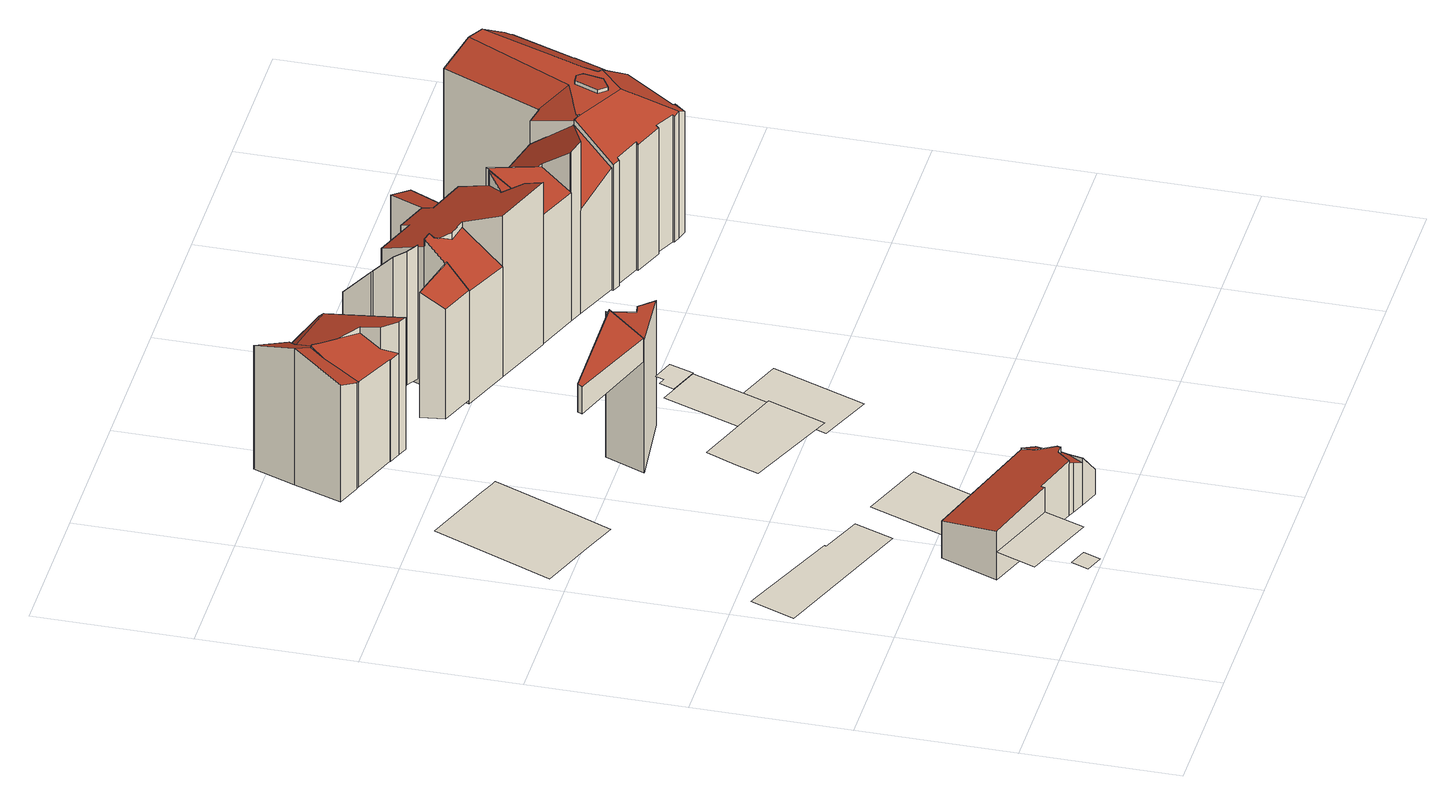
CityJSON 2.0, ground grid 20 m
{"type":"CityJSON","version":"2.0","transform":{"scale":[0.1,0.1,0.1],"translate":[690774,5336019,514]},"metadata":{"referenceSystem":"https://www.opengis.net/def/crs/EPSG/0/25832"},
"CityObjects":{
"building1":{"type":"Building","attributes":{"area_m2":55.53,"max_x":690797.88,"max_y":5336030,"min_x":690786.38,"min_y":5336021.5,"rf_extrusion_mode":"skip","rf_force_lod11":false,"rf_h_ground":518.7,"rf_h_pc_98p":0,"rf_h_roof_50p":0,"rf_h_roof_70p":0,"rf_h_roof_max":0,"rf_h_roof_min":0,"rf_is_glass_roof":false,"rf_nodata_frac":0.977,"rf_nodata_r":0,"rf_pc_select":"_HIGHEST_YET_INSUFFICIENT_COVERAGE","rf_pc_year":2026,"rf_pointcloud_unusable":true,"rf_pt_density":11.2,"rf_roof_planes":0,"rf_roof_type":"no points","rf_success":true,"rf_t_run":8,"source_file":"690_5336.gml"},"geometry":[{"type":"MultiSurface","lod":"0","boundaries":[[[0,1,2,3]]]}]},
"building2":{"type":"Building","attributes":{"area_m2":118.25,"max_x":690795.81,"max_y":5336057,"min_x":690774.81,"min_y":5336044,"rf_extrusion_mode":"skip","rf_force_lod11":false,"rf_h_ground":514.73,"rf_h_pc_98p":0,"rf_h_roof_50p":0,"rf_h_roof_70p":0,"rf_h_roof_max":0,"rf_h_roof_min":0,"rf_is_glass_roof":false,"rf_nodata_frac":1,"rf_nodata_r":0,"rf_pc_select":"_HIGHEST_YET_INSUFFICIENT_COVERAGE","rf_pc_year":0,"rf_pointcloud_unusable":true,"rf_pt_density":0,"rf_roof_planes":0,"rf_roof_type":"no points","rf_success":true,"rf_t_run":0,"source_file":"690_5336.gml"},"geometry":[{"type":"MultiSurface","lod":"0","boundaries":[[[4,5,6,7,8,9,10]]]}]},
"building3":{"type":"Building","attributes":{"area_m2":5.8,"max_x":690795.94,"max_y":5336022.5,"min_x":690792.81,"min_y":5336019,"rf_extrusion_mode":"skip","rf_force_lod11":false,"rf_h_ground":515.04,"rf_h_pc_98p":0,"rf_h_roof_50p":0,"rf_h_roof_70p":0,"rf_h_roof_max":0,"rf_h_roof_min":0,"rf_is_glass_roof":false,"rf_nodata_frac":0.25,"rf_nodata_r":0,"rf_pc_select":"_HIGHEST_YET_INSUFFICIENT_COVERAGE","rf_pc_year":2026,"rf_pointcloud_unusable":true,"rf_pt_density":12.44,"rf_roof_planes":0,"rf_roof_type":"no points","rf_success":true,"rf_t_run":3,"source_file":"690_5336.gml"},"geometry":[{"type":"MultiSurface","lod":"0","boundaries":[[[11,12,13,14]]]}]},
"building4":{"type":"Building","attributes":{"area_m2":101.1,"max_x":690793.38,"max_y":5336063.5,"min_x":690778.38,"min_y":5336051.5,"rf_extrusion_mode":"skip","rf_force_lod11":false,"rf_h_ground":532.24,"rf_h_pc_98p":0,"rf_h_roof_50p":0,"rf_h_roof_70p":0,"rf_h_roof_max":0,"rf_h_roof_min":0,"rf_is_glass_roof":false,"rf_nodata_frac":1,"rf_nodata_r":0,"rf_pc_select":"_HIGHEST_YET_INSUFFICIENT_COVERAGE","rf_pc_year":0,"rf_pointcloud_unusable":true,"rf_pt_density":0,"rf_roof_planes":0,"rf_roof_type":"no points","rf_success":true,"rf_t_run":0,"source_file":"690_5336.gml"},"geometry":[{"type":"MultiSurface","lod":"0","boundaries":[[[15,16,17,18,19]]]}]},
"building5":{"type":"Building","attributes":{"area_m2":160.46,"max_x":690811.12,"max_y":5336037.5,"min_x":690788.38,"min_y":5336023,"rf_extrusion_mode":"standard","rf_force_lod11":false,"rf_h_ground":514.7,"rf_h_pc_98p":0,"rf_h_roof_50p":521.31,"rf_h_roof_70p":521.83,"rf_h_roof_max":522.21,"rf_h_roof_min":517.91,"rf_is_glass_roof":false,"rf_nodata_frac":0.54,"rf_nodata_r":0,"rf_pc_select":"_HIGHEST_YET_INSUFFICIENT_COVERAGE","rf_pc_year":2026,"rf_pointcloud_unusable":false,"rf_pt_density":106.25,"rf_ridgelines":0,"rf_rmse_lod22":0.284,"rf_roof_planes":7,"rf_roof_type":"slanted","rf_success":true,"rf_t_run":80,"rf_volume_lod22":1023.27,"source_file":"690_5336.gml"},"children":["building5-1"]},
"building5-1":{"type":"BuildingPart","parents":["building5"],"geometry":[{"type":"Solid","lod":"2.2","boundaries":[[[[20,21,22,23,24,25,26,27,28,29,30]],[[31,24,23,32]],[[32,23,22,33]],[[33,22,21,34]],[[35,26,25,36,37]],[[37,36,38]],[[39,20,30,40]],[[41,42,43]],[[44,45,29,28,46]],[[47,48,49]],[[45,44,49]],[[46,28,27,50]],[[36,25,24,31]],[[40,30,29,45]],[[50,27,26,35]],[[34,21,20,39,51]],[[51,39,52,53]],[[54,55,38]],[[53,52,56,57]],[[48,47,42]],[[42,41,58,56]],[[57,56,58,55,54]],[[42,56,52,39,40,45,49,48]],[[42,47,49,44,46,50,35,43]],[[57,54,38,36,31,32,33,34,51,53]],[[55,58,41,43,35,37,38]]]],"semantics":{"surfaces":[{"type":"GroundSurface"},{"type":"WallSurface","on_footprint_edge":true},{"type":"WallSurface","on_footprint_edge":false},{"type":"RoofSurface","rf_azimuth":124.73,"rf_h_roof_50p":521.38,"rf_h_roof_70p":521.61,"rf_h_roof_max":522.31,"rf_h_roof_min":520.74,"rf_slope":29.28},{"type":"RoofSurface","rf_azimuth":105.61,"rf_h_roof_50p":519.3,"rf_h_roof_70p":519.92,"rf_h_roof_max":521.27,"rf_h_roof_min":517.53,"rf_slope":48.92},{"type":"RoofSurface","rf_azimuth":4.02,"rf_h_roof_50p":521.27,"rf_h_roof_70p":521.59,"rf_h_roof_max":522.43,"rf_h_roof_min":520.03,"rf_slope":12.1},{"type":"RoofSurface","rf_azimuth":90.63,"rf_h_roof_50p":520.62,"rf_h_roof_70p":520.87,"rf_h_roof_max":521.95,"rf_h_roof_min":519.85,"rf_slope":27.2}],"values":[[0,1,1,1,1,2,1,2,1,2,2,1,1,1,1,1,2,2,2,2,2,2,3,4,5,6]]}}]},
"building6":{"type":"Building","attributes":{"area_m2":212.73,"max_x":690792.81,"max_y":5336096.5,"min_x":690774.56,"min_y":5336076.5,"rf_extrusion_mode":"standard","rf_force_lod11":false,"rf_h_ground":515.73,"rf_h_pc_98p":0,"rf_h_roof_50p":534.84,"rf_h_roof_70p":534.9,"rf_h_roof_max":535.05,"rf_h_roof_min":534.46,"rf_is_glass_roof":false,"rf_nodata_frac":0.582,"rf_nodata_r":0,"rf_pc_select":"_HIGHEST_YET_INSUFFICIENT_COVERAGE","rf_pc_year":2026,"rf_pointcloud_unusable":false,"rf_pt_density":7.04,"rf_ridgelines":0,"rf_rmse_lod22":0,"rf_roof_planes":1,"rf_roof_type":"slanted","rf_success":true,"rf_t_run":19,"rf_volume_lod22":0,"source_file":"690_5336.gml"},"geometry":[{"type":"MultiSurface","lod":"0","boundaries":[[[59,60,61,62,63,64,65,66]]]}]},
"building7":{"type":"Building","attributes":{"area_m2":65.28,"max_x":690797.19,"max_y":5336071,"min_x":690787.69,"min_y":5336059,"rf_extrusion_mode":"skip","rf_force_lod11":false,"rf_h_ground":531.93,"rf_h_pc_98p":0,"rf_h_roof_50p":0,"rf_h_roof_70p":0,"rf_h_roof_max":0,"rf_h_roof_min":0,"rf_is_glass_roof":false,"rf_nodata_frac":0.969,"rf_nodata_r":0,"rf_pc_select":"_HIGHEST_YET_INSUFFICIENT_COVERAGE","rf_pc_year":2026,"rf_pointcloud_unusable":true,"rf_pt_density":4.5,"rf_roof_planes":0,"rf_roof_type":"no points","rf_success":true,"rf_t_run":6,"source_file":"690_5336.gml"},"geometry":[{"type":"MultiSurface","lod":"0","boundaries":[[[67,68,69,70]]]}]},
"building8":{"type":"Building","attributes":{"area_m2":98.35,"max_x":690802.12,"max_y":5336063,"min_x":690790.44,"min_y":5336048.5,"rf_extrusion_mode":"skip","rf_force_lod11":false,"rf_h_ground":530.83,"rf_h_pc_98p":0,"rf_h_roof_50p":0,"rf_h_roof_70p":0,"rf_h_roof_max":0,"rf_h_roof_min":0,"rf_is_glass_roof":false,"rf_nodata_frac":0.954,"rf_nodata_r":0,"rf_pc_select":"_HIGHEST_YET_INSUFFICIENT_COVERAGE","rf_pc_year":2026,"rf_pointcloud_unusable":true,"rf_pt_density":10.67,"rf_roof_planes":0,"rf_roof_type":"no points","rf_success":true,"rf_t_run":1,"source_file":"690_5336.gml"},"geometry":[{"type":"MultiSurface","lod":"0","boundaries":[[[71,72,73,74]]]}]},
"building9":{"type":"Building","attributes":{"area_m2":113.41,"max_x":690807.62,"max_y":5336048,"min_x":690794.75,"min_y":5336033,"rf_extrusion_mode":"standard","rf_force_lod11":false,"rf_h_ground":514.87,"rf_h_pc_98p":0,"rf_h_roof_50p":518.52,"rf_h_roof_70p":518.55,"rf_h_roof_max":518.61,"rf_h_roof_min":518.32,"rf_is_glass_roof":false,"rf_nodata_frac":0.562,"rf_nodata_r":0,"rf_pc_select":"_HIGHEST_YET_INSUFFICIENT_COVERAGE","rf_pc_year":2026,"rf_pointcloud_unusable":false,"rf_pt_density":38.87,"rf_ridgelines":0,"rf_rmse_lod22":0,"rf_roof_planes":2,"rf_roof_type":"slanted","rf_success":true,"rf_t_run":45,"rf_volume_lod22":0,"source_file":"690_5336.gml"},"geometry":[{"type":"MultiSurface","lod":"0","boundaries":[[[75,76,77,78]]]}]},
"building10":{"type":"Building","attributes":{"area_m2":12.14,"max_x":690798.31,"max_y":5336073,"min_x":690793.38,"min_y":5336069,"rf_extrusion_mode":"skip","rf_force_lod11":false,"rf_h_ground":531.98,"rf_h_pc_98p":0,"rf_h_roof_50p":0,"rf_h_roof_70p":0,"rf_h_roof_max":0,"rf_h_roof_min":0,"rf_is_glass_roof":false,"rf_nodata_frac":0.854,"rf_nodata_r":0,"rf_pc_select":"_HIGHEST_YET_INSUFFICIENT_COVERAGE","rf_pc_year":2026,"rf_pointcloud_unusable":true,"rf_pt_density":9.14,"rf_roof_planes":0,"rf_roof_type":"no points","rf_success":true,"rf_t_run":3,"source_file":"690_5336.gml"},"geometry":[{"type":"MultiSurface","lod":"0","boundaries":[[[79,80,81,82,83,84]]]}]},
"building11":{"type":"Building","attributes":{"area_m2":177.84,"max_x":690805,"max_y":5336092,"min_x":690786.44,"min_y":5336074.5,"rf_extrusion_mode":"standard","rf_force_lod11":false,"rf_h_ground":530.38,"rf_h_pc_98p":0,"rf_h_roof_50p":534.47,"rf_h_roof_70p":534.78,"rf_h_roof_max":535.32,"rf_h_roof_min":533.54,"rf_is_glass_roof":false,"rf_nodata_frac":0.582,"rf_nodata_r":0,"rf_pc_select":"_HIGHEST_YET_INSUFFICIENT_COVERAGE","rf_pc_year":2026,"rf_pointcloud_unusable":false,"rf_pt_density":15,"rf_ridgelines":0,"rf_rmse_lod22":1.52,"rf_roof_planes":3,"rf_roof_type":"slanted","rf_success":true,"rf_t_run":34,"rf_volume_lod22":155.68,"source_file":"690_5336.gml"},"children":["building11-1"]},
"building11-1":{"type":"BuildingPart","parents":["building11"],"geometry":[{"type":"Solid","lod":"2.2","boundaries":[[[[85,86,87,88]],[[89,86,85,90]],[[91,87,86,89]],[[90,85,88,92]],[[92,88,87,91]],[[92,91,89,90]]]],"semantics":{"surfaces":[{"type":"GroundSurface"},{"type":"WallSurface","on_footprint_edge":true},{"type":"RoofSurface","rf_azimuth":194.64,"rf_h_roof_50p":534.59,"rf_h_roof_70p":534.87,"rf_h_roof_max":535.79,"rf_h_roof_min":533.83,"rf_slope":22.4}],"values":[[0,1,1,1,1,2]]}}]},
"building12":{"type":"Building","attributes":{"area_m2":165.88,"max_x":690801.81,"max_y":5336120.5,"min_x":690784.88,"min_y":5336104,"rf_extrusion_mode":"standard","rf_force_lod11":false,"rf_h_ground":515.28,"rf_h_pc_98p":0,"rf_h_roof_50p":531.8,"rf_h_roof_70p":532.47,"rf_h_roof_max":534.21,"rf_h_roof_min":529.38,"rf_h_roof_ridge":532.65,"rf_is_glass_roof":false,"rf_nodata_frac":0.485,"rf_nodata_r":0,"rf_pc_select":"_HIGHEST_YET_INSUFFICIENT_COVERAGE","rf_pc_year":2026,"rf_pointcloud_unusable":false,"rf_pt_density":13.06,"rf_ridgelines":1,"rf_rmse_lod22":0.286,"rf_roof_planes":5,"rf_roof_type":"slanted","rf_success":true,"rf_t_run":38,"rf_volume_lod22":2745.52,"source_file":"690_5336.gml"},"children":["building12-1"]},
"building12-1":{"type":"BuildingPart","parents":["building12"],"geometry":[{"type":"Solid","lod":"2.2","boundaries":[[[[93,94,95,96,97,98,99,100,101,102,103,104,105]],[[106,102,101,107]],[[108,103,102,106]],[[109,104,103,108]],[[110,99,98,111]],[[112,100,99,110]],[[113,114,97,96,115]],[[116,117,114,113]],[[118,94,93,119]],[[120,95,94,118]],[[121,119,93,105,122]],[[123,124,117,116]],[[125,126,127,128]],[[128,127,129]],[[122,105,104,109]],[[107,101,100,112]],[[130,131,119,121]],[[115,96,95,120]],[[132,133,134]],[[124,123,134]],[[133,132,126,125]],[[131,130,135]],[[111,98,97,114]],[[107,112,129,127,109,108,106]],[[135,130,121,122,109,127,126,132]],[[120,135,132,134,123,116,113,115]],[[111,114,117,124,134,133,125,128,129,112,110]],[[135,120,118,119,131]]]],"semantics":{"surfaces":[{"type":"GroundSurface"},{"type":"WallSurface","on_footprint_edge":true},{"type":"WallSurface","on_footprint_edge":false},{"type":"RoofSurface","rf_azimuth":152.85,"rf_h_roof_50p":532.61,"rf_h_roof_70p":533.17,"rf_h_roof_max":534.56,"rf_h_roof_min":530.52,"rf_slope":31.97},{"type":"RoofSurface","rf_azimuth":79.33,"rf_h_roof_50p":532.44,"rf_h_roof_70p":533.01,"rf_h_roof_max":534.34,"rf_h_roof_min":529.42,"rf_slope":30.32},{"type":"RoofSurface","rf_azimuth":29.6,"rf_h_roof_50p":531.88,"rf_h_roof_70p":532.37,"rf_h_roof_max":534.09,"rf_h_roof_min":530.04,"rf_slope":18.88},{"type":"RoofSurface","rf_azimuth":195.32,"rf_h_roof_50p":531.62,"rf_h_roof_70p":532.24,"rf_h_roof_max":533.94,"rf_h_roof_min":529.89,"rf_slope":26.85},{"type":"RoofSurface","rf_azimuth":14.6,"rf_h_roof_50p":529.68,"rf_h_roof_70p":530.04,"rf_h_roof_max":531.09,"rf_h_roof_min":528.68,"rf_slope":45.27}],"values":[[0,1,1,1,1,1,1,2,1,1,1,2,2,2,1,1,2,1,2,2,2,2,1,3,4,5,6,7]]}}]},
"building13":{"type":"Building","attributes":{"area_m2":359.8,"max_x":690824.88,"max_y":5336087.5,"min_x":690795,"min_y":5336060.5,"rf_extrusion_mode":"standard","rf_force_lod11":false,"rf_h_ground":514.61,"rf_h_pc_98p":0,"rf_h_roof_50p":533.18,"rf_h_roof_70p":533.87,"rf_h_roof_max":534.99,"rf_h_roof_min":532.24,"rf_is_glass_roof":false,"rf_nodata_frac":0.483,"rf_nodata_r":0,"rf_pc_select":"_HIGHEST_YET_INSUFFICIENT_COVERAGE","rf_pc_year":2026,"rf_pointcloud_unusable":false,"rf_pt_density":21.62,"rf_ridgelines":0,"rf_rmse_lod22":8.37,"rf_roof_planes":5,"rf_roof_type":"slanted","rf_success":true,"rf_t_run":68,"rf_volume_lod22":406.51,"source_file":"690_5336.gml"},"children":["building13-1"]},
"building13-1":{"type":"BuildingPart","parents":["building13"],"geometry":[{"type":"Solid","lod":"2.2","boundaries":[[[[136,137,138,139,140]],[[141,137,136,142]],[[142,136,140,143]],[[143,140,139,144]],[[145,138,137,141]],[[144,139,138,145]],[[144,145,141,142,143]]]],"semantics":{"surfaces":[{"type":"GroundSurface"},{"type":"WallSurface","on_footprint_edge":true},{"type":"RoofSurface","rf_azimuth":159.56,"rf_h_roof_50p":533.79,"rf_h_roof_70p":534.14,"rf_h_roof_max":535.31,"rf_h_roof_min":532.63,"rf_slope":23.4}],"values":[[0,1,1,1,1,1,2]]}}]},
"building14":{"type":"Building","attributes":{"area_m2":167.84,"max_x":690814.25,"max_y":5336116,"min_x":690797.38,"min_y":5336099.5,"rf_extrusion_mode":"standard","rf_force_lod11":false,"rf_h_ground":515.13,"rf_h_pc_98p":0,"rf_h_roof_50p":532.79,"rf_h_roof_70p":533.16,"rf_h_roof_max":535.16,"rf_h_roof_min":530.78,"rf_h_roof_ridge":534.11,"rf_is_glass_roof":false,"rf_nodata_frac":0.7,"rf_nodata_r":0,"rf_pc_select":"_HIGHEST_YET_INSUFFICIENT_COVERAGE","rf_pc_year":2026,"rf_pointcloud_unusable":false,"rf_pt_density":10.59,"rf_ridgelines":1,"rf_rmse_lod22":1.72,"rf_roof_planes":4,"rf_roof_type":"slanted","rf_success":true,"rf_t_run":18,"rf_volume_lod22":959.51,"source_file":"690_5336.gml"},"children":["building14-1","building14-2"]},
"building14-1":{"type":"BuildingPart","parents":["building14"],"geometry":[{"type":"Solid","lod":"2.2","boundaries":[[[[146,147,148,149,150,151,152]],[[153,147,146,154]],[[155,150,149,156]],[[157,148,147,153]],[[156,149,148,157]],[[154,146,152,158]],[[158,152,151,159]],[[159,151,150,155]],[[159,155,156,157,153,154,158]]]],"semantics":{"surfaces":[{"type":"GroundSurface"},{"type":"WallSurface","on_footprint_edge":true},{"type":"RoofSurface","rf_azimuth":31.08,"rf_h_roof_50p":531.66,"rf_h_roof_70p":532.82,"rf_h_roof_max":535.93,"rf_h_roof_min":528.16,"rf_slope":48.49}],"values":[[0,1,1,1,1,1,1,1,2]]}}]},
"building14-2":{"type":"BuildingPart","parents":["building14"],"geometry":[{"type":"Solid","lod":"2.2","boundaries":[[[[160,161,162,163]],[[164,163,162,165]],[[166,160,163,164]],[[165,162,161,167]],[[167,161,160,166]],[[167,166,164,165]]]],"semantics":{"surfaces":[{"type":"GroundSurface"},{"type":"WallSurface","on_footprint_edge":true},{"type":"RoofSurface","rf_azimuth":201.69,"rf_h_roof_50p":532.22,"rf_h_roof_70p":532.67,"rf_h_roof_max":533.57,"rf_h_roof_min":530.87,"rf_slope":38.96}],"values":[[0,1,1,1,1,2]]}}]},
"building15":{"type":"Building","attributes":{"area_m2":195.93,"max_x":690828.19,"max_y":5336111,"min_x":690809.56,"min_y":5336094,"rf_extrusion_mode":"standard","rf_force_lod11":false,"rf_h_ground":514.5,"rf_h_pc_98p":0,"rf_h_roof_50p":533.8,"rf_h_roof_70p":534.05,"rf_h_roof_max":535.91,"rf_h_roof_min":531.06,"rf_h_roof_ridge":534.11,"rf_is_glass_roof":false,"rf_nodata_frac":0.662,"rf_nodata_r":0,"rf_pc_select":"_HIGHEST_YET_INSUFFICIENT_COVERAGE","rf_pc_year":2026,"rf_pointcloud_unusable":false,"rf_pt_density":10.07,"rf_ridgelines":2,"rf_rmse_lod22":1.04,"rf_roof_planes":4,"rf_roof_type":"slanted","rf_success":true,"rf_t_run":30,"rf_volume_lod22":3797.77,"source_file":"690_5336.gml"},"children":["building15-1"]},
"building15-1":{"type":"BuildingPart","parents":["building15"],"geometry":[{"type":"Solid","lod":"2.2","boundaries":[[[[168,169,170,171,172,173,174,175,176,177,178,179]],[[180,177,176,181]],[[182,178,177,180]],[[181,176,175,183]],[[183,175,174,184]],[[184,174,173,185]],[[186,171,170,187]],[[188,189,190,191]],[[192,179,178,182]],[[193,168,179,192,194]],[[195,187,170,169,196]],[[197,198,199]],[[194,192,199]],[[200,201,202,203]],[[203,202,204,205]],[[205,204,172,171,186]],[[185,173,172,204]],[[196,169,168,193,206]],[[206,193,198,197]],[[189,188,207]],[[201,200,207]],[[191,190,187,195]],[[191,195,196,206,197,199,192,182,180,181,183,184,185,204,202,201,207,188]],[[198,193,194,199]],[[187,190,189,207,200,203,205,186]]]],"semantics":{"surfaces":[{"type":"GroundSurface"},{"type":"WallSurface","on_footprint_edge":true},{"type":"WallSurface","on_footprint_edge":false},{"type":"RoofSurface","rf_azimuth":18.14,"rf_h_roof_50p":533.87,"rf_h_roof_70p":534.94,"rf_h_roof_max":537.48,"rf_h_roof_min":531.07,"rf_slope":23.95},{"type":"RoofSurface","rf_azimuth":178.03,"rf_h_roof_50p":535.52,"rf_h_roof_70p":535.73,"rf_h_roof_max":536.14,"rf_h_roof_min":534.51,"rf_slope":22.3},{"type":"RoofSurface","rf_azimuth":197.66,"rf_h_roof_50p":532.81,"rf_h_roof_70p":533.75,"rf_h_roof_max":537.32,"rf_h_roof_min":530.51,"rf_slope":37.24}],"values":[[0,1,1,1,1,1,1,2,1,1,1,2,2,2,2,1,1,1,2,2,2,2,3,4,5]]}}]},
"building16":{"type":"Building","attributes":{"area_m2":160.98,"max_x":690840.81,"max_y":5336104.5,"min_x":690823.75,"min_y":5336088.5,"rf_extrusion_mode":"standard","rf_force_lod11":false,"rf_h_ground":514.56,"rf_h_pc_98p":0,"rf_h_roof_50p":532.52,"rf_h_roof_70p":534.19,"rf_h_roof_max":536.1,"rf_h_roof_min":530.36,"rf_h_roof_ridge":531.99,"rf_is_glass_roof":false,"rf_nodata_frac":0.599,"rf_nodata_r":0,"rf_pc_select":"_HIGHEST_YET_INSUFFICIENT_COVERAGE","rf_pc_year":2026,"rf_pointcloud_unusable":false,"rf_pt_density":50.25,"rf_ridgelines":1,"rf_rmse_lod22":1.01,"rf_roof_planes":12,"rf_roof_type":"slanted","rf_success":true,"rf_t_run":42,"rf_volume_lod22":3021.49,"source_file":"690_5336.gml"},"children":["building16-1"]},
"building16-1":{"type":"BuildingPart","parents":["building16"],"geometry":[{"type":"Solid","lod":"2.2","boundaries":[[[[208,209,210,211,212,213,214,215]],[[216,217,218,219]],[[220,213,212,218]],[[221,222,214,213,220]],[[223,208,215,224]],[[225,211,210,226]],[[219,218,212,211,225,227]],[[228,229,230]],[[227,225,230]],[[224,215,214,222]],[[231,232,233]],[[222,221,233]],[[226,210,209,229,228]],[[229,209,208,223]],[[232,231,217,216]],[[226,228,230,225]],[[217,231,233,221,220,218]],[[232,216,219,227,230,229,223,224,222,233]]]],"semantics":{"surfaces":[{"type":"GroundSurface"},{"type":"WallSurface","on_footprint_edge":false},{"type":"WallSurface","on_footprint_edge":true},{"type":"RoofSurface","rf_azimuth":228.39,"rf_h_roof_50p":532.67,"rf_h_roof_70p":533.61,"rf_h_roof_max":538.61,"rf_h_roof_min":529.74,"rf_slope":41.02},{"type":"RoofSurface","rf_azimuth":199.1,"rf_h_roof_50p":534.49,"rf_h_roof_70p":535.07,"rf_h_roof_max":538.46,"rf_h_roof_min":532.97,"rf_slope":22.58},{"type":"RoofSurface","rf_azimuth":7.27,"rf_h_roof_50p":532.71,"rf_h_roof_70p":534.63,"rf_h_roof_max":538.72,"rf_h_roof_min":528.01,"rf_slope":40.12}],"values":[[0,1,2,2,2,2,2,1,1,2,1,1,2,2,1,3,4,5]]}}]},
"building17":{"type":"Building","attributes":{"area_m2":28.83,"max_x":690843.75,"max_y":5336116,"min_x":690836.75,"min_y":5336109,"rf_extrusion_mode":"standard","rf_force_lod11":false,"rf_h_ground":514.51,"rf_h_pc_98p":0,"rf_h_roof_50p":520.2,"rf_h_roof_70p":521.54,"rf_h_roof_max":521.95,"rf_h_roof_min":519.95,"rf_is_glass_roof":false,"rf_nodata_frac":0.623,"rf_nodata_r":0,"rf_pc_select":"_HIGHEST_YET_INSUFFICIENT_COVERAGE","rf_pc_year":2026,"rf_pointcloud_unusable":false,"rf_pt_density":70.79,"rf_ridgelines":0,"rf_rmse_lod22":0.0922,"rf_roof_planes":2,"rf_roof_type":"slanted","rf_success":true,"rf_t_run":23,"rf_volume_lod22":185.57,"source_file":"690_5336.gml"},"children":["building17-1"]},
"building17-1":{"type":"BuildingPart","parents":["building17"],"geometry":[{"type":"Solid","lod":"2.2","boundaries":[[[[234,235,236,237,238,239]],[[240,238,237,241]],[[242,239,238,240]],[[243,234,239,242]],[[241,237,236,244]],[[244,236,235,245]],[[245,235,234,243]],[[245,243,242,240,241,244]]]],"semantics":{"surfaces":[{"type":"GroundSurface"},{"type":"WallSurface","on_footprint_edge":true},{"type":"RoofSurface","rf_azimuth":111.9,"rf_h_roof_50p":521.01,"rf_h_roof_70p":521.43,"rf_h_roof_max":522.09,"rf_h_roof_min":519.81,"rf_slope":24.13}],"values":[[0,1,1,1,1,1,1,2]]}}]},
"building18":{"type":"Building","attributes":{"area_m2":337.88,"max_x":690859.69,"max_y":5336112,"min_x":690836.62,"min_y":5336083,"rf_extrusion_mode":"standard","rf_force_lod11":false,"rf_h_ground":514.51,"rf_h_pc_98p":0,"rf_h_roof_50p":535.77,"rf_h_roof_70p":536.35,"rf_h_roof_max":536.96,"rf_h_roof_min":532.55,"rf_h_roof_ridge":537.74,"rf_is_glass_roof":false,"rf_nodata_frac":0.00148,"rf_nodata_r":0,"rf_pc_select":"PREFERRED_AND_LATEST","rf_pc_year":2026,"rf_pointcloud_unusable":false,"rf_pt_density":584.37,"rf_ridgelines":1,"rf_rmse_lod22":1.38,"rf_roof_planes":23,"rf_roof_type":"slanted","rf_success":true,"rf_t_run":199,"rf_volume_lod22":7068.39,"source_file":"690_5336.gml"},"children":["building18-1"]},
"building18-1":{"type":"BuildingPart","parents":["building18"],"geometry":[{"type":"Solid","lod":"2.2","boundaries":[[[[246,247,248,249,250,251,252,253,254,255,256,257,258,259,260,261,262,263,264,265,266,267,268,269,270,271,272,273,274,275,276]],[[277,278,262,261,279]],[[280,263,262,278]],[[281,271,270,282]],[[283,272,271,281]],[[282,270,269,284]],[[285,257,256,286]],[[286,256,255,287]],[[288,264,263,280]],[[289,265,264,288]],[[279,261,260,290]],[[290,260,259,291]],[[292,293,294]],[[278,277,294]],[[291,259,258,295]],[[293,292,296]],[[295,258,257,285]],[[297,252,251,298]],[[299,253,252,297]],[[287,255,254,300]],[[298,251,250,301]],[[301,250,249,302]],[[300,254,253,299]],[[303,304,305,306]],[[306,305,307]],[[308,274,273,309]],[[309,273,272,283]],[[310,311,284,312]],[[312,284,269,268,313]],[[314,248,247,315]],[[316,317,318,319]],[[320,266,265,289]],[[321,267,266,320]],[[322,323,324,325]],[[326,327,328,329]],[[319,318,327,326]],[[329,328,323,322]],[[325,324,317,316]],[[313,268,267,321]],[[330,275,274,308,331]],[[331,308,311,310]],[[302,249,248,314,332]],[[332,314,304,303]],[[333,276,275,330]],[[334,246,276,333]],[[315,247,246,334]],[[321,320,289,335]],[[336,292,294,277,279,290,291,295,285,286,287,300,299,297]],[[296,335,289,288,280,278,294,293]],[[325,316,319,326,329,322]],[[311,308,309,283,281,282,284]],[[303,336,297,298,301,302,332]],[[336,303,306,307,313,321,335,296,292],[317,324,323,328,327,318]],[[315,334,333,330,331,310,312,313,307,305,304,314]]]],"semantics":{"surfaces":[{"type":"GroundSurface"},{"type":"WallSurface","on_footprint_edge":true},{"type":"WallSurface","on_footprint_edge":false},{"type":"RoofSurface","rf_azimuth":294.93,"rf_h_roof_50p":535.63,"rf_h_roof_70p":536.07,"rf_h_roof_max":536.75,"rf_h_roof_min":534.45,"rf_slope":25.09},{"type":"RoofSurface","rf_azimuth":202.1,"rf_h_roof_50p":534.5,"rf_h_roof_70p":535.35,"rf_h_roof_max":536.99,"rf_h_roof_min":532.58,"rf_slope":37.88},{"type":"RoofSurface","rf_azimuth":340.62,"rf_h_roof_50p":535.71,"rf_h_roof_70p":536.09,"rf_h_roof_max":536.99,"rf_h_roof_min":534.19,"rf_slope":26.61},{"type":"RoofSurface","rf_azimuth":121.49,"rf_h_roof_50p":536.92,"rf_h_roof_70p":536.94,"rf_h_roof_max":536.99,"rf_h_roof_min":536.85,"rf_slope":2.72},{"type":"RoofSurface","rf_azimuth":109.45,"rf_h_roof_50p":532.26,"rf_h_roof_70p":532.26,"rf_h_roof_max":532.65,"rf_h_roof_min":531.87,"rf_slope":39.69},{"type":"RoofSurface","rf_azimuth":136.41,"rf_h_roof_50p":534.57,"rf_h_roof_70p":535.24,"rf_h_roof_max":536.54,"rf_h_roof_min":532.16,"rf_slope":31.27},{"type":"RoofSurface","rf_azimuth":130.32,"rf_h_roof_50p":536.6,"rf_h_roof_70p":536.66,"rf_h_roof_max":536.99,"rf_h_roof_min":536.37,"rf_slope":2.42},{"type":"RoofSurface","rf_azimuth":110.22,"rf_h_roof_50p":535.1,"rf_h_roof_70p":535.74,"rf_h_roof_max":536.78,"rf_h_roof_min":533.47,"rf_slope":32.94}],"values":[[0,1,1,1,1,1,1,1,1,1,1,1,2,2,1,2,1,1,1,1,1,1,1,2,2,1,1,2,1,1,2,1,1,2,2,2,2,2,1,1,2,1,2,1,1,1,3,4,5,6,7,8,9,10]]}}]}
},
"vertices":[
[219,24,47],[238,76,47],[144,111,47],[124,60,47],
[8,324,7],[199,251,7],[218,301,7],[164,323,7],[165,325,7],[44,376,7],[31,381,7],
[220,24,10],[196,33,10],[188,11,10],[211,2,10],
[44,376,182],[165,325,182],[194,400,182],[72,445,182],[55,405,182],
[295,60,7],[241,81,7],[238,76,7],[144,111,7],[173,185,7],[326,126,7],[353,115,7],[371,108,7],[345,41,7],[320,50,7],[302,57,7],[173,185,60],[144,111,76],[238,76,82],[241,81,81],[353,115,58],[326,126,70],[326,126,72],[322,111,74],[295,60,82],[302,57,78],[331,78,69],[331,78,71],[334,77,67],[320,50,74],[320,50,67],[345,41,43],[332,73,68],[332,73,69],[331,71,69],[371,108,36],[295,60,85],[316,79,78],[316,79,81],[329,83,80],[329,83,70],[326,78,73],[326,78,81],[326,78,71],
[6,619,17],[78,592,17],[124,574,17],[143,619,17],[188,730,17],[183,732,17],[163,740,17],[71,775,17],
[137,421,179],[194,400,179],[232,501,179],[175,522,179],
[235,294,168],[281,415,168],[210,442,168],[164,323,168],
[290,139,9],[337,259,9],[254,291,9],[208,171,9],
[194,515,180],[232,501,180],[243,532,180],[215,542,180],[211,531,180],[201,534,180],
[143,619,164],[283,615,164],[264,569,164],[141,613,164],[283,615,218],[143,619,204],[264,569,197],[141,613,202],
[220,988,13],[278,966,13],[276,960,13],[234,850,13],[222,855,13],[205,861,13],[205,862,13],[145,885,13],[140,887,13],[140,886,13],[109,898,13],[131,959,13],[152,1014,13],[140,886,164],[140,887,164],[109,898,179],[131,959,207],[205,862,158],[205,861,158],[145,885,162],[222,855,202],[222,855,157],[234,850,201],[213,875,197],[213,875,166],[278,966,155],[220,988,148],[276,960,161],[220,988,153],[152,1014,189],[220,902,188],[220,902,180],[163,946,194],[163,946,190],[159,947,192],[159,947,194],[152,929,184],[189,973,172],[189,973,170],[173,938,185],[173,938,191],[194,922,186],[188,971,173],
[330,593,6],[363,578,6],[263,568,6],[285,620,6],[317,590,6],[363,578,184],[330,593,195],[317,590,196],[285,620,213],[263,568,195],
[329,950,11],[403,921,11],[383,872,11],[368,882,11],[322,887,11],[323,912,11],[320,913,11],[403,921,143],[329,950,158],[322,887,223],[368,882,201],[383,872,202],[320,913,199],[323,912,198],
[306,851,11],[368,833,11],[355,803,11],[310,820,11],[310,820,167],[355,803,167],[306,851,189],[368,833,194],
[507,773,5],[497,748,5],[420,778,5],[355,803,5],[379,863,5],[403,921,5],[457,900,5],[461,912,5],[501,896,5],[494,880,5],[542,862,5],[526,821,5],[494,880,181],[501,896,173],[542,862,182],[461,912,172],[457,900,177],[403,921,176],[355,803,166],[420,778,162],[406,836,211],[406,836,201],[431,830,203],[431,830,210],[526,821,201],[507,773,202],[526,821,222],[420,778,234],[497,748,236],[495,799,215],[495,799,213],[498,800,214],[390,854,211],[390,854,206],[391,860,203],[391,860,215],[379,863,204],[379,863,215],[507,773,224],[395,848,208],
[668,806,6],[647,748,6],[627,697,6],[569,720,6],[551,727,6],[497,748,6],[528,825,6],[539,856,6],[552,729,245],[552,729,190],[551,727,189],[551,727,247],[497,748,190],[528,825,224],[528,825,167],[668,806,168],[539,856,140],[569,720,154],[627,697,179],[569,720,251],[647,748,220],[647,748,219],[646,748,219],[570,768,207],[570,768,211],[568,771,208],
[658,902,5],[627,913,5],[628,915,5],[651,971,5],[698,958,5],[666,899,5],[698,958,58],[651,971,80],[666,899,61],[658,902,65],[628,915,80],[627,913,80],
[799,745,5],[801,745,5],[791,718,5],[766,657,5],[770,655,5],[764,642,5],[752,646,5],[742,649,5],[742,651,5],[714,664,5],[713,661,5],[674,676,5],[675,679,5],[639,693,5],[637,690,5],[626,695,5],[646,747,5],[668,806,5],[685,799,5],[685,800,5],[743,929,5],[784,909,5],[806,898,5],[843,880,5],[855,874,5],[857,874,5],[855,869,5],[847,872,5],[846,871,5],[814,789,5],[816,788,5],[646,747,227],[646,747,225],[626,695,184],[668,806,201],[857,874,180],[855,874,182],[855,869,180],[843,880,192],[674,676,184],[713,661,185],[714,664,187],[685,799,207],[685,800,207],[637,690,184],[639,693,186],[655,743,227],[655,743,229],[651,745,227],[675,679,187],[656,747,227],[752,646,185],[764,642,178],[742,649,184],[742,651,186],[770,655,182],[766,657,184],[760,741,224],[760,741,219],[755,745,223],[755,745,224],[760,765,224],[846,871,188],[847,872,188],[842,874,199],[842,874,192],[843,880,199],[806,898,226],[791,718,195],[801,745,195],[722,765,230],[722,765,225],[709,734,225],[709,734,230],[743,929,206],[784,909,227],[740,759,229],[740,759,225],[734,766,225],[734,766,229],[719,724,229],[719,724,224],[736,734,224],[736,734,228],[814,789,197],[846,871,196],[791,718,200],[816,788,196],[799,745,196],[716,771,226],[726,710,224]
]}
